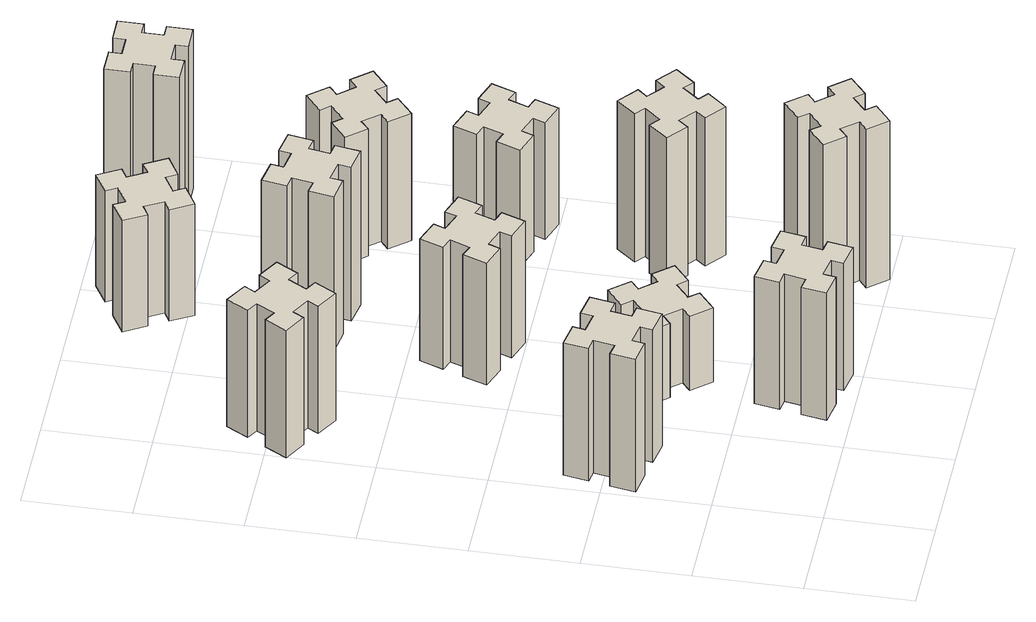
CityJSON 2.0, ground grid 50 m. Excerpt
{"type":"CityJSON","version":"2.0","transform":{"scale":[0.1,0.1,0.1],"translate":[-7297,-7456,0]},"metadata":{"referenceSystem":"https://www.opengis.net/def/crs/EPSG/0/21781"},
"CityObjects":{
"building1":{"type":"Building","attributes":{"class":"1000","function":"1000","usage":"1000","yearOfConstruction":2016,"roofType":"1000","measuredHeight":75,"storeysAboveGround":30,"storeysBelowGround":0},"geometry":[{"type":"Solid","lod":"1","boundaries":[[[[0,1,2,3,4,5,6,7,8,9,10,11,12,13,14,15,16,17,18,19]],[[17,16,20,21]],[[16,15,22,20]],[[15,14,23,22]],[[14,13,24,23]],[[13,12,25,24]],[[12,11,26,25]],[[11,10,27,26]],[[10,9,28,27]],[[9,8,29,28]],[[8,7,30,29]],[[7,6,31,30]],[[6,5,32,31]],[[5,4,33,32]],[[4,3,34,33]],[[3,2,35,34]],[[2,1,36,35]],[[1,0,37,36]],[[0,19,38,37]],[[19,18,39,38]],[[18,17,21,39]],[[24,25,26,27,28,29,30,31,32,33,34,35,36,37,38,39,21,20,22,23]]]]}]},
"building2":{"type":"Building","attributes":{"class":"1000","function":"1000","usage":"1000","yearOfConstruction":2016,"roofType":"1000","measuredHeight":72,"storeysAboveGround":30,"storeysBelowGround":0},"geometry":[{"type":"Solid","lod":"1","boundaries":[[[[40,41,42,43,44,45,46,47,48,49,50,51,52,53,54,55,56,57,58,59]],[[57,56,60,61]],[[56,55,62,60]],[[55,54,63,62]],[[54,53,64,63]],[[53,52,65,64]],[[52,51,66,65]],[[51,50,67,66]],[[50,49,68,67]],[[49,48,69,68]],[[48,47,70,69]],[[47,46,71,70]],[[46,45,72,71]],[[45,44,73,72]],[[44,43,74,73]],[[43,42,75,74]],[[42,41,76,75]],[[41,40,77,76]],[[40,59,78,77]],[[59,58,79,78]],[[58,57,61,79]],[[64,65,66,67,68,69,70,71,72,73,74,75,76,77,78,79,61,60,62,63]]]]}]},
"building3":{"type":"Building","attributes":{"class":"1000","function":"1000","usage":"1000","yearOfConstruction":2016,"roofType":"1000","measuredHeight":72,"storeysAboveGround":30,"storeysBelowGround":0},"geometry":[{"type":"Solid","lod":"1","boundaries":[[[[80,81,82,83,84,85,86,87,88,89,90,91,92,93,94,95,96,97,98,99]],[[97,96,100,101]],[[96,95,102,100]],[[95,94,103,102]],[[94,93,104,103]],[[93,92,105,104]],[[92,91,106,105]],[[91,90,107,106]],[[90,89,108,107]],[[89,88,109,108]],[[88,87,110,109]],[[87,86,111,110]],[[86,85,112,111]],[[85,84,113,112]],[[84,83,114,113]],[[83,82,115,114]],[[82,81,116,115]],[[81,80,117,116]],[[80,99,118,117]],[[99,98,119,118]],[[98,97,101,119]],[[104,105,106,107,108,109,110,111,112,113,114,115,116,117,118,119,101,100,102,103]]]]}]},
"building4":{"type":"Building","attributes":{"class":"1000","function":"1000","usage":"1000","yearOfConstruction":2016,"roofType":"1000","measuredHeight":42,"storeysAboveGround":30,"storeysBelowGround":0},"geometry":[{"type":"Solid","lod":"1","boundaries":[[[[120,121,122,123,124,125,126,127,128,129,130,131,132,133,134,135,136,137,138,139]],[[137,136,140,141]],[[136,135,142,140]],[[135,134,143,142]],[[134,133,144,143]],[[133,132,145,144]],[[132,131,146,145]],[[131,130,147,146]],[[130,129,148,147]],[[129,128,149,148]],[[128,127,150,149]],[[127,126,151,150]],[[126,125,152,151]],[[125,124,153,152]],[[124,123,154,153]],[[123,122,155,154]],[[122,121,156,155]],[[121,120,157,156]],[[120,139,158,157]],[[139,138,159,158]],[[138,137,141,159]],[[144,145,146,147,148,149,150,151,152,153,154,155,156,157,158,159,141,140,142,143]]]]}]},
"building5":{"type":"Building","attributes":{"class":"1000","function":"1000","usage":"1000","yearOfConstruction":2016,"roofType":"1000","measuredHeight":69,"storeysAboveGround":30,"storeysBelowGround":0},"geometry":[{"type":"Solid","lod":"1","boundaries":[[[[160,161,162,163,164,165,166,167,168,169,170,171,172,173,174,175,176,177,178,179]],[[177,176,180,181]],[[176,175,182,180]],[[175,174,183,182]],[[174,173,184,183]],[[173,172,185,184]],[[172,171,186,185]],[[171,170,187,186]],[[170,169,188,187]],[[169,168,189,188]],[[168,167,190,189]],[[167,166,191,190]],[[166,165,192,191]],[[165,164,193,192]],[[164,163,194,193]],[[163,162,195,194]],[[162,161,196,195]],[[161,160,197,196]],[[160,179,198,197]],[[179,178,199,198]],[[178,177,181,199]],[[184,185,186,187,188,189,190,191,192,193,194,195,196,197,198,199,181,180,182,183]]]]}]},
"building6":{"type":"Building","attributes":{"class":"1000","function":"1000","usage":"1000","yearOfConstruction":2016,"roofType":"1000","measuredHeight":87,"storeysAboveGround":30,"storeysBelowGround":0},"geometry":[{"type":"Solid","lod":"1","boundaries":[[[[200,201,202,203,204,205,206,207,208,209,210,211,212,213,214,215,216,217,218,219]],[[217,216,220,221]],[[216,215,222,220]],[[215,214,223,222]],[[214,213,224,223]],[[213,212,225,224]],[[212,211,226,225]],[[211,210,227,226]],[[210,209,228,227]],[[209,208,229,228]],[[208,207,230,229]],[[207,206,231,230]],[[206,205,232,231]],[[205,204,233,232]],[[204,203,234,233]],[[203,202,235,234]],[[202,201,236,235]],[[201,200,237,236]],[[200,219,238,237]],[[219,218,239,238]],[[218,217,221,239]],[[224,225,226,227,228,229,230,231,232,233,234,235,236,237,238,239,221,220,222,223]]]]}]},
"building7":{"type":"Building","attributes":{"class":"1000","function":"1000","usage":"1000","yearOfConstruction":2016,"roofType":"1000","measuredHeight":90,"storeysAboveGround":30,"storeysBelowGround":0},"geometry":[{"type":"Solid","lod":"1","boundaries":[[[[240,241,242,243,244,245,246,247,248,249,250,251,252,253,254,255,256,257,258,259]],[[257,256,260,261]],[[256,255,262,260]],[[255,254,263,262]],[[254,253,264,263]],[[253,252,265,264]],[[252,251,266,265]],[[251,250,267,266]],[[250,249,268,267]],[[249,248,269,268]],[[248,247,270,269]],[[247,246,271,270]],[[246,245,272,271]],[[245,244,273,272]],[[244,243,274,273]],[[243,242,275,274]],[[242,241,276,275]],[[241,240,277,276]],[[240,259,278,277]],[[259,258,279,278]],[[258,257,261,279]],[[264,265,266,267,268,269,270,271,272,273,274,275,276,277,278,279,261,260,262,263]]]]}]},
"building8":{"type":"Building","attributes":{"class":"1000","function":"1000","usage":"1000","yearOfConstruction":2016,"roofType":"1000","measuredHeight":63,"storeysAboveGround":30,"storeysBelowGround":0},"geometry":[{"type":"Solid","lod":"1","boundaries":[[[[280,281,282,283,284,285,286,287,288,289,290,291,292,293,294,295,296,297,298,299]],[[297,296,300,301]],[[296,295,302,300]],[[295,294,303,302]],[[294,293,304,303]],[[293,292,305,304]],[[292,291,306,305]],[[291,290,307,306]],[[290,289,308,307]],[[289,288,309,308]],[[288,287,310,309]],[[287,286,311,310]],[[286,285,312,311]],[[285,284,313,312]],[[284,283,314,313]],[[283,282,315,314]],[[282,281,316,315]],[[281,280,317,316]],[[280,299,318,317]],[[299,298,319,318]],[[298,297,301,319]],[[304,305,306,307,308,309,310,311,312,313,314,315,316,317,318,319,301,300,302,303]]]]}]},
"building9":{"type":"Building","attributes":{"class":"1000","function":"1000","usage":"1000","yearOfConstruction":2016,"roofType":"1000","measuredHeight":84,"storeysAboveGround":30,"storeysBelowGround":0},"geometry":[{"type":"Solid","lod":"1","boundaries":[[[[320,321,322,323,324,325,326,327,328,329,330,331,332,333,334,335,336,337,338,339]],[[337,336,340,341]],[[336,335,342,340]],[[335,334,343,342]],[[334,333,344,343]],[[333,332,345,344]],[[332,331,346,345]],[[331,330,347,346]],[[330,329,348,347]],[[329,328,349,348]],[[328,327,350,349]],[[327,326,351,350]],[[326,325,352,351]],[[325,324,353,352]],[[324,323,354,353]],[[323,322,355,354]],[[322,321,356,355]],[[321,320,357,356]],[[320,339,358,357]],[[339,338,359,358]],[[338,337,341,359]],[[344,345,346,347,348,349,350,351,352,353,354,355,356,357,358,359,341,340,342,343]]]]}]},
"building10":{"type":"Building","attributes":{"class":"1000","function":"1000","usage":"1000","yearOfConstruction":2016,"roofType":"1000","measuredHeight":66,"storeysAboveGround":30,"storeysBelowGround":0},"geometry":[{"type":"Solid","lod":"1","boundaries":[[[[360,361,362,363,364,365,366,367,368,369,370,371,372,373,374,375,376,377,378,379]],[[377,376,380,381]],[[376,375,382,380]],[[375,374,383,382]],[[374,373,384,383]],[[373,372,385,384]],[[372,371,386,385]],[[371,370,387,386]],[[370,369,388,387]],[[369,368,389,388]],[[368,367,390,389]],[[367,366,391,390]],[[366,365,392,391]],[[365,364,393,392]],[[364,363,394,393]],[[363,362,395,394]],[[362,361,396,395]],[[361,360,397,396]],[[360,379,398,397]],[[379,378,399,398]],[[378,377,381,399]],[[384,385,386,387,388,389,390,391,392,393,394,395,396,397,398,399,381,380,382,383]]]]}]},
"building11":{"type":"Building","attributes":{"class":"1000","function":"1000","usage":"1000","yearOfConstruction":2016,"roofType":"1000","measuredHeight":72,"storeysAboveGround":30,"storeysBelowGround":0},"geometry":[{"type":"Solid","lod":"1","boundaries":[[[[400,401,402,403,404,405,406,407,408,409,410,411,412,413,414,415,416,417,418,419]],[[417,416,420,421]],[[416,415,422,420]],[[415,414,423,422]],[[414,413,424,423]],[[413,412,425,424]],[[412,411,426,425]],[[411,410,427,426]],[[410,409,428,427]],[[409,408,429,428]],[[408,407,430,429]],[[407,406,431,430]],[[406,405,432,431]],[[405,404,433,432]],[[404,403,434,433]],[[403,402,435,434]],[[402,401,436,435]],[[401,400,437,436]],[[400,419,438,437]],[[419,418,439,438]],[[418,417,421,439]],[[424,425,426,427,428,429,430,431,432,433,434,435,436,437,438,439,421,420,422,423]]]]}]},
"building12":{"type":"Building","attributes":{"class":"1000","function":"1000","usage":"1000","yearOfConstruction":2016,"roofType":"1000","measuredHeight":90,"storeysAboveGround":30,"storeysBelowGround":0},"geometry":[{"type":"Solid","lod":"1","boundaries":[[[[440,441,442,443,444,445,446,447,448,449,450,451,452,453,454,455,456,457,458,459]],[[457,456,460,461]],[[456,455,462,460]],[[455,454,463,462]],[[454,453,464,463]],[[453,452,465,464]],[[452,451,466,465]],[[451,450,467,466]],[[450,449,468,467]],[[449,448,469,468]],[[448,447,470,469]],[[447,446,471,470]],[[446,445,472,471]],[[445,444,473,472]],[[444,443,474,473]],[[443,442,475,474]],[[442,441,476,475]],[[441,440,477,476]],[[440,459,478,477]],[[459,458,479,478]],[[458,457,461,479]],[[464,465,466,467,468,469,470,471,472,473,474,475,476,477,478,479,461,460,462,463]]]]}]}
},
"vertices":[
[335,917,0],[352,1015,0],[411,1005,0],[432,1123,0],[314,1144,0],[304,1085,0],[205,1102,0],[216,1161,0],[97,1182,0],[77,1064,0],[136,1054,0],[118,955,0],[59,966,0],[38,847,0],[157,827,0],[167,886,0],[265,868,0],[255,809,0],[373,788,0],[394,907,0],[265,868,750],[255,809,750],[167,886,750],[157,827,750],[38,847,750],[59,966,750],[118,955,750],[136,1054,750],[77,1064,750],[97,1182,750],[216,1161,750],[205,1102,750],[304,1085,750],[314,1144,750],[432,1123,750],[411,1005,750],[352,1015,750],[335,917,750],[394,907,750],[373,788,750],
[776,314,0],[758,215,0],[699,226,0],[678,107,0],[797,87,0],[807,146,0],[905,128,0],[895,69,0],[1013,48,0],[1034,167,0],[975,177,0],[992,275,0],[1051,265,0],[1072,383,0],[954,404,0],[944,345,0],[845,362,0],[856,421,0],[737,442,0],[717,324,0],[845,362,720],[856,421,720],[944,345,720],[954,404,720],[1072,383,720],[1051,265,720],[992,275,720],[975,177,720],[1034,167,720],[1013,48,720],[895,69,720],[905,128,720],[807,146,720],[797,87,720],[678,107,720],[699,226,720],[758,215,720],[776,314,720],[717,324,720],[737,442,720],
[306,2367,0],[356,2454,0],[408,2424,0],[468,2528,0],[364,2588,0],[334,2536,0],[247,2586,0],[277,2638,0],[173,2698,0],[113,2594,0],[165,2564,0],[115,2477,0],[63,2507,0],[3,2403,0],[107,2343,0],[137,2395,0],[224,2345,0],[194,2293,0],[298,2233,0],[358,2337,0],[224,2345,720],[194,2293,720],[137,2395,720],[107,2343,720],[3,2403,720],[63,2507,720],[115,2477,720],[165,2564,720],[113,2594,720],[173,2698,720],[277,2638,720],[247,2586,720],[334,2536,720],[364,2588,720],[468,2528,720],[408,2424,720],[356,2454,720],[306,2367,720],[358,2337,720],[298,2233,720],
[843,1002,0],[766,937,0],[728,983,0],[636,906,0],[713,814,0],[759,853,0],[823,776,0],[777,738,0],[854,646,0],[946,723,0],[908,769,0],[984,833,0],[1023,787,0],[1115,864,0],[1038,956,0],[992,918,0],[927,994,0],[973,1033,0],[896,1125,0],[804,1048,0],[927,994,420],[973,1033,420],[992,918,420],[1038,956,420],[1115,864,420],[1023,787,420],[984,833,420],[908,769,420],[946,723,420],[854,646,420],[777,738,420],[823,776,420],[759,853,420],[713,814,420],[636,906,420],[728,983,420],[766,937,420],[843,1002,420],[804,1048,420],[896,1125,420],
[962,1641,0],[996,1735,0],[1052,1714,0],[1093,1827,0],[980,1868,0],[960,1812,0],[866,1846,0],[887,1902,0],[774,1943,0],[733,1830,0],[789,1810,0],[755,1716,0],[699,1737,0],[657,1624,0],[770,1583,0],[791,1639,0],[885,1605,0],[864,1549,0],[977,1507,0],[1018,1620,0],[885,1605,690],[864,1549,690],[791,1639,690],[770,1583,690],[657,1624,690],[699,1737,690],[755,1716,690],[789,1810,690],[733,1830,690],[774,1943,690],[887,1902,690],[866,1846,690],[960,1812,690],[980,1868,690],[1093,1827,690],[1052,1714,690],[996,1735,690],[962,1641,690],[1018,1620,690],[977,1507,690],
[876,2534,0],[858,2435,0],[799,2446,0],[778,2327,0],[897,2307,0],[907,2366,0],[1005,2348,0],[995,2289,0],[1113,2268,0],[1134,2387,0],[1075,2397,0],[1092,2495,0],[1151,2485,0],[1172,2603,0],[1054,2624,0],[1044,2565,0],[945,2582,0],[956,2641,0],[837,2662,0],[817,2544,0],[945,2582,870],[956,2641,870],[1044,2565,870],[1054,2624,870],[1172,2603,870],[1151,2485,870],[1092,2495,870],[1075,2397,870],[1134,2387,870],[1113,2268,870],[995,2289,870],[1005,2348,870],[907,2366,870],[897,2307,870],[778,2327,870],[799,2446,870],[858,2435,870],[876,2534,870],[817,2544,870],[837,2662,870],
[1748,129,0],[1824,193,0],[1863,147,0],[1955,224,0],[1878,316,0],[1832,278,0],[1767,354,0],[1813,393,0],[1736,485,0],[1644,408,0],[1683,362,0],[1606,297,0],[1568,343,0],[1476,266,0],[1553,174,0],[1599,213,0],[1663,136,0],[1617,98,0],[1694,6,0],[1786,83,0],[1663,136,900],[1617,98,900],[1599,213,900],[1553,174,900],[1476,266,900],[1568,343,900],[1606,297,900],[1683,362,900],[1644,408,900],[1736,485,900],[1813,393,900],[1767,354,900],[1832,278,900],[1878,316,900],[1955,224,900],[1863,147,900],[1824,193,900],[1748,129,900],[1786,83,900],[1694,6,900],
[1096,3217,0],[1046,3304,0],[1098,3334,0],[1038,3438,0],[934,3378,0],[964,3326,0],[877,3276,0],[847,3328,0],[743,3268,0],[803,3164,0],[855,3194,0],[905,3107,0],[853,3077,0],[913,2973,0],[1017,3033,0],[987,3085,0],[1074,3135,0],[1104,3083,0],[1208,3143,0],[1148,3247,0],[1074,3135,630],[1104,3083,630],[987,3085,630],[1017,3033,630],[913,2973,630],[853,3077,630],[905,3107,630],[855,3194,630],[803,3164,630],[743,3268,630],[847,3328,630],[877,3276,630],[964,3326,630],[934,3378,630],[1038,3438,630],[1098,3334,630],[1046,3304,630],[1096,3217,630],[1148,3247,630],[1208,3143,630],
[1767,876,0],[1832,953,0],[1878,914,0],[1955,1006,0],[1863,1083,0],[1824,1037,0],[1748,1102,0],[1786,1148,0],[1694,1225,0],[1617,1133,0],[1663,1094,0],[1599,1018,0],[1553,1056,0],[1476,964,0],[1568,887,0],[1606,933,0],[1683,869,0],[1644,823,0],[1736,746,0],[1813,838,0],[1683,869,840],[1644,823,840],[1606,933,840],[1568,887,840],[1476,964,840],[1553,1056,840],[1599,1018,840],[1663,1094,840],[1617,1133,840],[1694,1225,840],[1786,1148,840],[1748,1102,840],[1824,1037,840],[1863,1083,840],[1955,1006,840],[1878,914,840],[1832,953,840],[1767,876,840],[1813,838,840],[1736,746,840],
[1800,1812,0],[1706,1846,0],[1727,1902,0],[1614,1943,0],[1573,1830,0],[1629,1810,0],[1595,1716,0],[1539,1737,0],[1497,1624,0],[1610,1583,0],[1631,1639,0],[1725,1605,0],[1704,1549,0],[1817,1507,0],[1858,1620,0],[1802,1641,0],[1836,1735,0],[1892,1714,0],[1933,1827,0],[1820,1868,0],[1836,1735,660],[1892,1714,660],[1802,1641,660],[1858,1620,660],[1817,1507,660],[1704,1549,660],[1725,1605,660],[1631,1639,660],[1610,1583,660],[1497,1624,660],[1539,1737,660],[1595,1716,660],[1629,1810,660],[1573,1830,660],[1614,1943,660],[1727,1902,660],[1706,1846,660],[1800,1812,660],[1820,1868,660],[1933,1827,660],
[1499,2333,0],[1563,2256,0],[1517,2218,0],[1594,2126,0],[1686,2203,0],[1648,2249,0],[1724,2313,0],[1763,2267,0],[1855,2344,0],[1778,2436,0],[1732,2398,0],[1667,2474,0],[1713,2513,0],[1636,2605,0],[1544,2528,0],[1583,2482,0],[1506,2417,0],[1468,2463,0],[1376,2386,0],[1453,2294,0],[1506,2417,720],[1468,2463,720],[1583,2482,720],[1544,2528,720],[1636,2605,720],[1713,2513,720],[1667,2474,720],[1732,2398,720],[1778,2436,720],[1855,2344,720],[1763,2267,720],[1724,2313,720],[1648,2249,720],[1686,2203,720],[1594,2126,720],[1517,2218,720],[1563,2256,720],[1499,2333,720],[1453,2294,720],[1376,2386,720],
[1565,3195,0],[1665,3195,0],[1665,3135,0],[1785,3135,0],[1785,3255,0],[1725,3255,0],[1725,3355,0],[1785,3355,0],[1785,3475,0],[1665,3475,0],[1665,3415,0],[1565,3415,0],[1565,3475,0],[1445,3475,0],[1445,3355,0],[1505,3355,0],[1505,3255,0],[1445,3255,0],[1445,3135,0],[1565,3135,0],[1505,3255,900],[1445,3255,900],[1505,3355,900],[1445,3355,900],[1445,3475,900],[1565,3475,900],[1565,3415,900],[1665,3415,900],[1665,3475,900],[1785,3475,900],[1785,3355,900],[1725,3355,900],[1725,3255,900],[1785,3255,900],[1785,3135,900],[1665,3135,900],[1665,3195,900],[1565,3195,900],[1565,3135,900],[1445,3135,900]
]}
